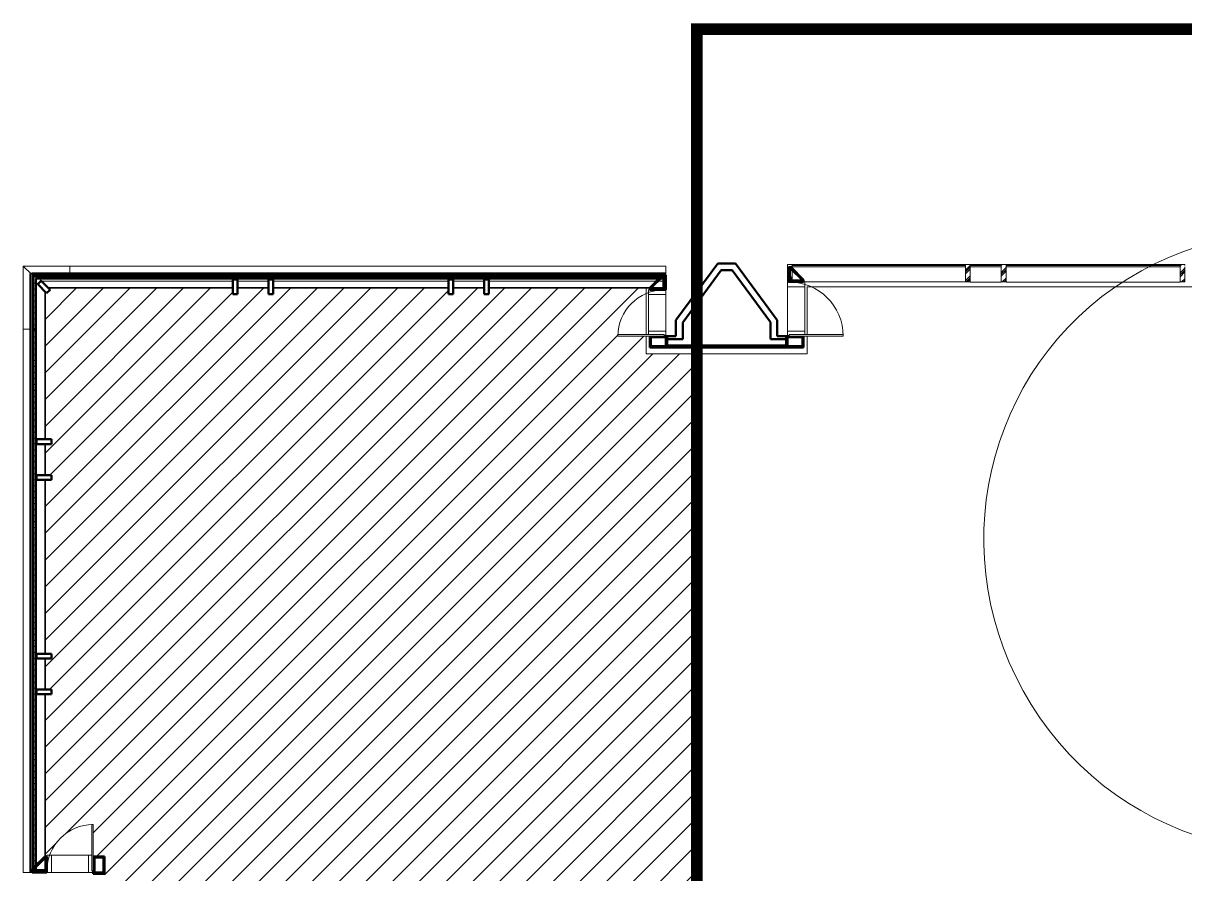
# Model space of a CAD drawing. Header units: millimetres. Extents: x 8533 to 398112, y -117646 to 105276.
# Drawn here: x 13654 to 33150, y 41083 to 55366 of the extents above; entities that cross this region are included whole.
import ezdxf

# ---------------------------------------------------------------- set-up
doc = ezdxf.new("R2010")
doc.units = ezdxf.units.MM
doc.linetypes.add('DASH', pattern=[0.35, 0.25, -0.1])
for name, color, linetype, lineweight in [('A-DOOR', 31, 'Continuous', 13), ('A-FLOR', 192, 'Continuous', 13), ('A-GLAZ', 151, 'Continuous', 13), ('A-GLAZ-CURT', 52, 'Continuous', 13), ('A-GLAZ-CWMG', 51, 'Continuous', 13), ('A-text', 7, 'Continuous', 13), ('A-WALL', 113, 'Continuous', 13), ('A-WALL-PATT', 111, 'Continuous', 13)]:
    doc.layers.add(name, color=color, linetype=linetype, lineweight=lineweight)
pattern_1 = [(0, (0, 0), (0, 100), [])]

# ---------------------------------------------------------------- blocks, each defined once
blk = doc.blocks.new('大门构件2 - 大门构件-1944663-10F_ARC_46_000_')
at = {"layer": 'A-WALL', "lineweight": 50}
for p, q in [((25310, -13020), (24610, -13971)), ((25610, -13020), (25310, -13020)), ((26310, -13971), (25610, -13020)), ((24725, -14011), (25368, -13135)), ((25368, -13135), (25552, -13135)), ((25552, -13135), (26195, -14008)), ((24610, -13971), (24610, -14241)), ((24725, -14291), (24725, -14011)), ((26195, -14008), (26195, -14290)), ((26310, -14240), (26310, -13971)), ((24610, -14241), (24460, -14241)), ((24460, -14241), (24460, -14291)), ((24460, -14291), (24725, -14291)), ((26460, -14400), (24460, -14400)), ((24460, -14400), (24460, -14430)), ((26195, -14290), (26460, -14290)), ((26460, -14240), (26310, -14240)), ((26460, -14290), (26460, -14240)), ((26460, -14430), (26460, -14400)), ((24460, -14430), (26460, -14430))]:
    blk.add_line(p, q, dxfattribs=at)
blk = doc.blocks.new('G2 - G26-1945658-10F_ARC_46_000_')
at = {"layer": 'A-WALL-PATT'}
h = blk.add_hatch(dxfattribs=at)
h.set_pattern_fill('FP_1', color=256, style=0, pattern_type=2)
h.set_pattern_definition(pattern_1)
h.paths.add_polyline_path([(13822, -14124), (13865, -14124), (13865, -13276), (14434, -13276), (14434, -13233), (13822, -13233), (13822, -13427)], flags=0)
h = blk.add_hatch(dxfattribs=at)
h.set_pattern_fill('FP_1', color=256, style=0, pattern_type=2)
h.set_pattern_definition(pattern_1)
h.paths.add_polyline_path([(13865, -23250), (13865, -14124), (13822, -14124), (13822, -23250), (13855, -23250)], flags=0)
at = {"layer": 'A-WALL'}
for p, q in [((14434, -13064), (13654, -13064)), ((13654, -13064), (13785, -13195)), ((13654, -14124), (13654, -13064)), ((13766, -13195), (13778, -13195)), ((13766, -13195), (13766, -23250)), ((13778, -13195), (13798, -13195)), ((13778, -23250), (13778, -13195)), ((13798, -13189), (13798, -13176)), ((24440, -13176), (13798, -13176)), ((13798, -13209), (13798, -13189)), ((13798, -13189), (24440, -13189)), ((13798, -13195), (13798, -23250)), ((13798, -13209), (13822, -13233)), ((24440, -13209), (13798, -13209)), ((14434, -13064), (14434, -13176)), ((14434, -13176), (14434, -13064)), ((14434, -13064), (24440, -13064)), ((14434, -13209), (14434, -13233)), ((14434, -13233), (14434, -13209)), ((24440, -13064), (24440, -13176)), ((24440, -13176), (24440, -13189)), ((24440, -13189), (24440, -13209)), ((24440, -13209), (24440, -13218)), ((13898, -13368), (13880, -13350)), ((13938, -13295), (13955, -13312)), ((13964, -13321), (17172, -13321)), ((17172, -13427), (14068, -13427)), ((14078, -13438), (17172, -13438)), ((17172, -13288), (17172, -13276)), ((17252, -13276), (17252, -13288)), ((17252, -13321), (17771, -13321)), ((17771, -13427), (17252, -13427)), ((17252, -13438), (17771, -13438)), ((17771, -13288), (17771, -13276)), ((17851, -13276), (17851, -13288)), ((17851, -13321), (20792, -13321)), ((20792, -13427), (17851, -13427)), ((17851, -13438), (20792, -13438)), ((20792, -13288), (20792, -13276)), ((20872, -13276), (20872, -13288)), ((20872, -13321), (21391, -13321)), ((21391, -13427), (20872, -13427)), ((20872, -13438), (21391, -13438)), ((21391, -13288), (21391, -13276)), ((21471, -13276), (21471, -13288)), ((21471, -13321), (24276, -13321)), ((24170, -13427), (21471, -13427)), ((21471, -13438), (24169, -13438)), ((24187, -13438), (24400, -13438)), ((24400, -13427), (24198, -13427)), ((24305, -13321), (24400, -13321)), ((14017, -13490), (14017, -15974)), ((14028, -15974), (14028, -13501)), ((13766, -14124), (13654, -14124)), ((13654, -23250), (13654, -14124)), ((13654, -14124), (13766, -14124)), ((13822, -14124), (13798, -14124)), ((13798, -14124), (13822, -14124)), ((13865, -15974), (13878, -15974)), ((13878, -16054), (13865, -16054)), ((14017, -16054), (14017, -16574)), ((14028, -16574), (14028, -16054)), ((13865, -16574), (13878, -16574)), ((13878, -16654), (13865, -16654)), ((14017, -16654), (14017, -19574)), ((14028, -19574), (14028, -16654)), ((13865, -19574), (13878, -19574)), ((13878, -19654), (13865, -19654)), ((14017, -19654), (14017, -20174)), ((14028, -20174), (14028, -19654)), ((13865, -20174), (13878, -20174)), ((13878, -20254), (13865, -20254)), ((14017, -20254), (14017, -22979)), ((14028, -22979), (14028, -20254)), ((14028, -23210), (14028, -22996)), ((14017, -23007), (14017, -23210)), ((13766, -23250), (13654, -23250)), ((13778, -23250), (13766, -23250)), ((13798, -23250), (13778, -23250)), ((13806, -23250), (13798, -23250))]:
    blk.add_line(p, q, dxfattribs=at)
at = {"layer": 'A-WALL', "lineweight": 50}
for p, q in [((14434, -13233), (13822, -13233)), ((13822, -13233), (13822, -14124)), ((14434, -13276), (14434, -13233)), ((14434, -13233), (14434, -13276)), ((24440, -13233), (14434, -13233)), ((24379, -13218), (24169, -13428)), ((24183, -13443), (24387, -13238)), ((24440, -13218), (24379, -13218)), ((24387, -13238), (24400, -13238)), ((24400, -13238), (24400, -13443)), ((24440, -13463), (24440, -13218)), ((24440, -13276), (24440, -13233)), ((26541, -13084), (26500, -13084)), ((26500, -13084), (26500, -13329)), ((26520, -13309), (26520, -13104)), ((26520, -13104), (26532, -13104)), ((26532, -13104), (26737, -13309)), ((26751, -13294), (26541, -13084)), ((13865, -14124), (13865, -13276)), ((13865, -13276), (14434, -13276)), ((13955, -13312), (13898, -13368)), ((13898, -13368), (14047, -13521)), ((14104, -13465), (13955, -13312)), ((14434, -13276), (24440, -13276)), ((17252, -13288), (17172, -13288)), ((17172, -13288), (17172, -13537)), ((17252, -13537), (17252, -13288)), ((17851, -13288), (17771, -13288)), ((17771, -13288), (17771, -13537)), ((17851, -13537), (17851, -13288)), ((20872, -13288), (20792, -13288)), ((20792, -13288), (20792, -13537)), ((20872, -13537), (20872, -13288)), ((21471, -13288), (21391, -13288)), ((21391, -13288), (21391, -13537)), ((21471, -13537), (21471, -13288)), ((24169, -13428), (24169, -13463)), ((24400, -13443), (24183, -13443)), ((26500, -13329), (26751, -13329)), ((26737, -13309), (26520, -13309)), ((26751, -13329), (26751, -13294)), ((14047, -13521), (14104, -13465)), ((17172, -13537), (17252, -13537)), ((17771, -13537), (17851, -13537)), ((20792, -13537), (20872, -13537)), ((21391, -13537), (21471, -13537)), ((24169, -13463), (24440, -13463)), ((13822, -14124), (13865, -14124)), ((13865, -14124), (13822, -14124)), ((13822, -14124), (13822, -23250)), ((13865, -23250), (13865, -14124)), ((24169, -14240), (24169, -14430)), ((24189, -14410), (24189, -14260)), ((24189, -14260), (24440, -14260)), ((24440, -14410), (24189, -14410)), ((24460, -14240), (24412, -14240)), ((24440, -14260), (24440, -14410)), ((24460, -14430), (24460, -14240)), ((26508, -14240), (26460, -14240)), ((26460, -14240), (26460, -14430)), ((26480, -14410), (26480, -14260)), ((26480, -14260), (26731, -14260)), ((26731, -14410), (26480, -14410)), ((26731, -14260), (26731, -14410)), ((26751, -14430), (26751, -14240)), ((24169, -14430), (24460, -14430)), ((26460, -14430), (26751, -14430)), ((14126, -15974), (13878, -15974)), ((13878, -15974), (13878, -16054)), ((14126, -16054), (14126, -15974)), ((13878, -16054), (14126, -16054)), ((14126, -16574), (13878, -16574)), ((13878, -16574), (13878, -16654)), ((13878, -16654), (14126, -16654)), ((14126, -16654), (14126, -16574)), ((14126, -19574), (13878, -19574)), ((13878, -19574), (13878, -19654)), ((13878, -19654), (14126, -19654)), ((14126, -19654), (14126, -19574)), ((14126, -20174), (13878, -20174)), ((13878, -20174), (13878, -20254)), ((13878, -20254), (14126, -20254)), ((14126, -20254), (14126, -20174)), ((14016, -22979), (13806, -23189)), ((13826, -23197), (14031, -22993)), ((14051, -22979), (14016, -22979)), ((14031, -22993), (14031, -23210)), ((14051, -23250), (14051, -22979)), ((15020, -22979), (14830, -22979)), ((14850, -23250), (14850, -22999)), ((14850, -22999), (15000, -22999)), ((15000, -22999), (15000, -23250)), ((15020, -23270), (15020, -22979)), ((13806, -23189), (13806, -23250)), ((13826, -23210), (13826, -23197)), ((13806, -23250), (14051, -23250)), ((13822, -23250), (13865, -23250)), ((14031, -23210), (13826, -23210)), ((14830, -23222), (14830, -23270)), ((14830, -23270), (15020, -23270)), ((15000, -23250), (14850, -23250))]:
    blk.add_line(p, q, dxfattribs=at)
blk = doc.blocks.new('系统嵌板 - 玻璃-1965267-10F_ARC_46_000_')
at = {"layer": 'A-GLAZ-CURT', "lineweight": 18}
for p, q in [((1455, 12), (-1455, 12)), ((-1455, 12), (-1455, -12)), ((1455, -12), (1455, 12)), ((-1455, -12), (1455, -12))]:
    blk.add_line(p, q, dxfattribs=at)
blk = doc.blocks.new('窗嵌板_上悬无框铝窗 - 窗嵌板_上悬无框铝窗-1965196-10F_ARC_46_000_')
at = {"layer": 'A-GLAZ'}
for p, q in [((260, 12.5), (-260, 12.5)), ((-260, 12.5), (-260, -12.5)), ((260, -12.5), (260, 12.5)), ((-260, -12.5), (260, -12.5))]:
    blk.add_line(p, q, dxfattribs=at)
blk = doc.blocks.new('系统嵌板 - 玻璃-V13-10F_ARC_46_000_')
at = {"layer": 'A-GLAZ-CURT', "lineweight": 18}
for p, q in [((1460, 12.5), (-1460, 12.5)), ((-1460, 12.5), (-1460, -12.5)), ((1460, -12.5), (1460, 12.5)), ((-1460, -12.5), (1460, -12.5))]:
    blk.add_line(p, q, dxfattribs=at)
blk = doc.blocks.new('矩形竖梃 - 80 x 292-V17-10F_ARC_46_000_')
at = {"layer": 'A-GLAZ-CWMG'}
h = blk.add_hatch(dxfattribs=at)
h.set_pattern_fill('FP_18', color=256, style=0, pattern_type=2)
h.set_pattern_definition([(225, (26479.86, -13068.15), (88.38835, -88.38835), []), (225, (26448.61, -13068.15), (1e-14, -176.7767), []), (225, (26511.11, -13068.15), (1e-14, -176.7767), [])])
h.paths.add_polyline_path([(0, 264), (-80, 264), (-80, 63), (-52, 36), (-61, 16), (-80, 35), (-80, -28), (0, -28), (0, 241)], flags=0)
for p, q in [((0, 264), (-80, 264)), ((-80, 264), (-80, -28)), ((0, -28), (0, 264)), ((-80, -28), (0, -28))]:
    blk.add_line(p, q, dxfattribs=at)
blk = doc.blocks.new('矩形竖梃 - 80 x 292-1965133-10F_ARC_46_000_')
at = {"layer": 'A-GLAZ-CWMG'}
for p, q in [((56498, -39081), (56498, -36161)), ((56790, -36161), (56790, -39081))]:
    blk.add_line(p, q, dxfattribs=at)
blk = doc.blocks.new('矩形竖梃 - 80 x 292-1965132-10F_ARC_46_000_')
at = {"layer": 'A-GLAZ-CWMG'}
for p, q in [((56498, -39681), (56498, -39161)), ((56790, -39161), (56790, -39681))]:
    blk.add_line(p, q, dxfattribs=at)
blk = doc.blocks.new('矩形竖梃 - 80 x 292-V19-10F_ARC_46_000_')
at = {"layer": 'A-GLAZ-CWMG'}
for p, q in [((26560, -13056), (26560, -13040)), ((26560, -13040), (29470, -13040)), ((26560, -13103), (26560, -13081)), ((26560, -13309), (26560, -13132)), ((26560, -13332), (26560, -13329)), ((29470, -13332), (26560, -13332))]:
    blk.add_line(p, q, dxfattribs=at)
blk = doc.blocks.new('矩形竖梃 - 80 x 292-V28-10F_ARC_46_000_')
at = {"layer": 'A-GLAZ-CWMG'}
h = blk.add_hatch(dxfattribs=at)
h.set_pattern_fill('FP_28', color=256, style=0, pattern_type=2)
h.set_pattern_definition([(315, (-29509.91, -13068.15), (88.38835, 88.38835), []), (315, (-29478.66, -13068.15), (176.7767, 0), []), (315, (-29541.16, -13068.15), (176.7767, 0), [])])
h.paths.add_polyline_path([(-40, 264), (40, 264), (40, -28), (-40, -28), (-40, 12.5)], flags=0)
for p, q in [((-40, 264), (40, 264)), ((-40, -28), (-40, 264)), ((40, 264), (40, 12.5)), ((40, -28), (-40, -28)), ((40, -12.5), (40, -28))]:
    blk.add_line(p, q, dxfattribs=at)
blk = doc.blocks.new('矩形竖梃 - 80 x 292-V29-10F_ARC_46_000_')
at = {"layer": 'A-GLAZ-CWMG'}
h = blk.add_hatch(dxfattribs=at)
h.set_pattern_fill('FP_29', color=256, style=0, pattern_type=2)
h.set_pattern_definition([(315, (-30109.91, -13068.15), (88.38835, 88.38835), []), (315, (-30078.66, -13068.15), (176.7767, 0), []), (315, (-30141.16, -13068.15), (176.7767, 0), [])])
h.paths.add_polyline_path([(-40, 264), (40, 264), (40, -28), (-40, -28), (-40, 12.5)], flags=0)
for p, q in [((-40, 264), (40, 264)), ((-40, 12.5), (-40, 264)), ((40, 264), (40, -28)), ((-40, -28), (-40, -12.5)), ((40, -28), (-40, -28))]:
    blk.add_line(p, q, dxfattribs=at)
blk = doc.blocks.new('矩形竖梃 - 80 x 292-V30-10F_ARC_46_000_')
at = {"layer": 'A-GLAZ-CWMG'}
h = blk.add_hatch(dxfattribs=at)
h.set_pattern_fill('FP_30', color=256, style=0, pattern_type=2)
h.set_pattern_definition([(315, (-33109.91, -13068.15), (88.38835, 88.38835), []), (315, (-33078.66, -13068.15), (176.7767, 0), []), (315, (-33141.16, -13068.15), (176.7767, 0), [])])
h.paths.add_polyline_path([(-40, 264), (40, 264), (40, -28), (-40, -28), (-40, 12.5)], flags=0)
for p, q in [((-40, 264), (40, 264)), ((-40, -28), (-40, 264)), ((40, 264), (40, 12.5)), ((40, -28), (-40, -28)), ((40, -12.5), (40, -28))]:
    blk.add_line(p, q, dxfattribs=at)
blk = doc.blocks.new('门嵌板_单开门2 - 门嵌板_单开门2-1986482-10F_ARC_46_000_')
at = {"layer": 'A-DOOR'}
for p, q in [((389, 0), (364, 0)), ((364, -777), (364, 0)), ((389, 0), (389, -777)), ((389, -777), (364, -777))]:
    blk.add_line(p, q, dxfattribs=at)
blk.add_arc((389, 0), 777, 180, 270, dxfattribs=at)
blk = doc.blocks.new('矩形竖梃 - 80 x 292-1985754-10F_ARC_46_000_')
at = {"layer": 'A-GLAZ-CWMG'}
for p, q in [((-80, -28), (-80, 264)), ((-80, 264), (-25, 264)), ((0, -28), (-80, -28))]:
    blk.add_line(p, q, dxfattribs=at)
blk = doc.blocks.new('矩形竖梃 - 80 x 292-1986480-10F_ARC_46_000_')
at = {"layer": 'A-GLAZ-CWMG'}
for p, q in [((24148, -13543), (24440, -13543)), ((24148, -14160), (24148, -13543)), ((24440, -13543), (24440, -14160)), ((24440, -14160), (24148, -14160))]:
    blk.add_line(p, q, dxfattribs=at)
blk = doc.blocks.new('矩形竖梃 - 80 x 292-V50-10F_ARC_46_000_')
at = {"layer": 'A-GLAZ-CWMG'}
for p, q in [((0, 264), (-80, 264)), ((-80, 264), (-80, -28)), ((0, 243), (0, 264)), ((-80, -28), (0, -28))]:
    blk.add_line(p, q, dxfattribs=at)
blk = doc.blocks.new('门嵌板_单开门2 - 门嵌板_单开门2-1986440-10F_ARC_46_000_')
at = {"layer": 'A-DOOR'}
for p, q in [((454, 908), (429, 908)), ((429, 908), (429, 0)), ((454, 0), (454, 908)), ((454, 0), (429, 0))]:
    blk.add_line(p, q, dxfattribs=at)
blk.add_arc((454, 0), 908, 90, 180, dxfattribs=at)
blk = doc.blocks.new('矩形竖梃 - 80 x 292-V43-10F_ARC_46_000_')
at = {"layer": 'A-GLAZ-CWMG'}
for p, q in [((-80, -264), (-80, 28)), ((-80, 28), (0, 28)), ((-25, -264), (-80, -264))]:
    blk.add_line(p, q, dxfattribs=at)
blk = doc.blocks.new('矩形竖梃 - 80 x 292-1986438-10F_ARC_46_000_')
at = {"layer": 'A-GLAZ-CWMG'}
for p, q in [((26480, -13412), (26772, -13412)), ((26480, -14160), (26480, -13412)), ((26772, -13412), (26772, -14160)), ((26772, -14160), (26480, -14160))]:
    blk.add_line(p, q, dxfattribs=at)
blk = doc.blocks.new('矩形竖梃 - 80 x 292-V51-10F_ARC_46_000_')
at = {"layer": 'A-GLAZ-CWMG'}
for p, q in [((0, 28), (-80, 28)), ((-80, 28), (-80, -264)), ((0, -264), (0, -52)), ((-80, -264), (0, -264))]:
    blk.add_line(p, q, dxfattribs=at)
blk = doc.blocks.new('门嵌板_单开门2 - 门嵌板_单开门2-1986857-10F_ARC_46_000_')
at = {"layer": 'A-DOOR'}
for p, q in [((390, 780), (365, 780)), ((365, 780), (365, 0)), ((390, 0), (390, 780)), ((390, 0), (365, 0))]:
    blk.add_line(p, q, dxfattribs=at)
blk.add_arc((390, 0), 780, 90, 180, dxfattribs=at)
blk = doc.blocks.new('矩形竖梃 - 80 x 292-1986855-10F_ARC_46_000_')
at = {"layer": 'A-GLAZ-CWMG'}
for p, q in [((14130, -23250), (14130, -22958)), ((14130, -22958), (14750, -22958)), ((14750, -22958), (14750, -23250)), ((14750, -23250), (14130, -23250))]:
    blk.add_line(p, q, dxfattribs=at)
blk = doc.blocks.new('矩形竖梃 - 80 x 292-V61-10F_ARC_46_000_')
at = {"layer": 'A-GLAZ-CWMG'}
for p, q in [((0, 28), (-80, 28)), ((-80, 28), (-80, -264)), ((-80, -264), (0, -264)), ((0, -264), (0, -243))]:
    blk.add_line(p, q, dxfattribs=at)

msp = doc.modelspace()

# ---------------------------------------------------------------- hatches: boundary and pattern name
h = msp.add_hatch()
h.set_pattern_fill('ANSI31', color=1, scale=200)
h.set_pattern_definition([(45, (0, 0), (-224.5064, 224.5064), [])])
h.paths.add_polyline_path([(24960, 30783), (24960, 30783), (24960, 31783), (24960, 35733), (24960, 35733), (24960, 35788, -0.173003), (24353, 36075, -0.188534), (24061, 36743), (24060, 36743), (24060, 36783), (24960, 36783), (24960, 37183), (24260, 37183), (24260, 37223), (24261, 37223, -0.363739), (24960, 37976), (24960, 37983), (24960, 49813), (24110, 49813), (24110, 50113), (23634, 50113), (23634, 50138), (23635, 50138, -0.292898), (24110, 50829), (24110, 50915), (21471, 50915), (21471, 50816), (21391, 50816), (21391, 50915), (20872, 50915), (20872, 50816), (20792, 50816), (20792, 50915), (17851, 50915), (17851, 50816), (17771, 50816), (17771, 50915), (17252, 50915), (17252, 50816), (17172, 50816), (17172, 50915), (14131, 50915), (14028, 50814), (14028, 48379), (14126, 48379), (14126, 48299), (14028, 48299), (14028, 47779), (14126, 47779), (14126, 47699), (14028, 47699), (14028, 44779), (14126, 44779), (14126, 44699), (14028, 44699), (14028, 44179), (14126, 44179), (14126, 44099), (14028, 44099), (14028, 41395), (14096, 41395, -0.307545), (14805, 41910), (14805, 41911), (14830, 41911), (14830, 41374), (15020, 41374), (15020, 41083), (15020, 39083), (15020, 38791), (14830, 38791), (14805, 38785), (14805, 38126), (14830, 38126, -0.294159), (14003, 38659), (14003, 22008, -0.28634), (14805, 22539), (14805, 22540), (14830, 22540), (14830, 21874), (15020, 21874), (15020, 21583), (15020, 19583), (15020, 19292), (15020, 19291), (14830, 19291), (14805, 19285), (14805, 18757), (14830, 18757, -0.316021), (14099, 19271), (14020, 19271), (14020, 16579), (14123, 16579), (14123, 16499), (14020, 16499), (14020, 15979), (14123, 15979), (14123, 15899), (14020, 15899), (14020, 12979), (14123, 12979), (14123, 12899), (14020, 12899), (14020, 12379), (14123, 12379), (14123, 12299), (14020, 12299), (14020, 9777), (14072, 9725), (17172, 9725), (17172, 9810), (17252, 9810), (17252, 9725), (17771, 9725), (17771, 9810), (17851, 9810), (17851, 9725), (20792, 9725), (20792, 9810), (20872, 9810), (20872, 9725), (21391, 9725), (21391, 9810), (21471, 9810), (21471, 9725), (24169, 9725), (24169, 9775), (24158, 9818, -0.310871), (23635, 10528), (23634, 10528), (23634, 10553), (24169, 10553), (24169, 10743), (24169, 10743), (24460, 10743), (24960, 10743)])
h.paths.add_polyline_path([(55400, 41083), (55400, 41374), (55400, 41433), (55590, 41433), (55590, 41911), (55615, 41911), (55615, 41910, -0.293293), (56309, 41433), (56392, 41433), (56392, 44099), (56294, 44099), (56294, 44179), (56392, 44179), (56392, 44699), (56294, 44699), (56294, 44779), (56392, 44779), (56392, 47699), (56294, 47699), (56294, 47779), (56392, 47779), (56392, 48299), (56294, 48299), (56294, 48379), (56392, 48379), (56392, 50814), (56288, 50915), (53248, 50915), (53248, 50816), (53168, 50816), (53168, 50915), (52648, 50915), (52648, 50816), (52568, 50816), (52568, 50915), (49628, 50915), (49628, 50816), (49548, 50816), (49548, 50915), (49028, 50915), (49028, 50816), (48948, 50816), (48948, 50915), (46272, 50915), (46272, 50851, -0.322709), (46917, 50006), (46917, 50006), (46917, 49981), (46251, 49981), (46251, 49923), (46251, 49813), (45460, 49813), (45460, 37976, -0.166532), (45926, 37748, -0.185944), (46159, 37223), (46160, 37223), (46160, 37183), (45460, 37183), (45460, 36033), (46160, 36033), (46160, 35993), (46159, 35993, -0.363739), (45460, 35239), (45460, 27383), (46110, 27383), (46110, 27363), (46110, 27363, -0.367976), (45460, 26639), (45460, 26626, -0.232421), (46009, 26258, -0.124875), (46110, 25903), (46110, 25903), (46110, 25883), (45460, 25883), (45460, 10743), (45960, 10743), (46251, 10743), (46251, 10553), (46257, 10528), (46917, 10528), (46917, 10553, -0.293795), (46385, 9725), (48963, 9725), (48963, 9810), (49043, 9810), (49043, 9725), (49563, 9725), (49563, 9810), (49643, 9810), (49643, 9725), (52568, 9725), (52568, 9810), (52648, 9810), (52648, 9725), (53168, 9725), (53168, 9810), (53248, 9810), (53248, 9725), (56392, 9725), (56392, 12299), (56294, 12299), (56294, 12379), (56392, 12379), (56392, 12899), (56294, 12899), (56294, 12979), (56392, 12979), (56392, 15899), (56294, 15899), (56294, 15979), (56392, 15979), (56392, 16499), (56294, 16499), (56294, 16579), (56392, 16579), (56392, 19271), (56321, 19271, -0.3072), (55615, 18757), (55615, 18757), (55590, 18757), (55590, 19291), (55400, 19291), (55400, 19582), (55400, 21583), (55400, 21874), (55590, 21874), (55615, 21880), (55615, 22540), (55590, 22540, -0.293795), (56417, 22008), (56417, 38659, -0.286698), (55615, 38126), (55615, 38126), (55590, 38126), (55590, 38791), (55400, 38791), (55400, 39082)])

# ---------------------------------------------------------------- linework, layer by layer
at = {"color": 1, "linetype": 'DASH', "lineweight": 50, "ltscale": 5000, "const_width": 200}
msp.add_lwpolyline([(24960, 1266), (45460, 1266), (45460, 55266), (24960, 55266)], close=True, dxfattribs=at)
at = {"layer": 'A-FLOR'}
for p, q in [((24110, 50915), (24110, 50138)), ((26810, 50138), (26810, 50940)), ((26810, 50940), (43648, 50940)), ((24110, 50113), (24110, 49813)), ((26810, 49813), (26810, 50113)), ((24110, 49813), (26810, 49813)), ((14031, 41352), (14028, 41352)), ((15000, 41352), (14850, 41352)), ((15020, 41083), (15020, 41352))]:
    msp.add_line(p, q, dxfattribs=at)
at = {"layer": 'A-text', "color": 1}
msp.add_ellipse((34946, 46645), major_axis=(2753, -4430), ratio=0.987594, dxfattribs=at)

# ---------------------------------------------------------------- block references
at = {"layer": 'A-DOOR'}
for name, p, rotation in [('门嵌板_单开门2 - 门嵌板_单开门2-1986482-10F_ARC_46_000_', (24412, 50501), 269.9999999812936), ('门嵌板_单开门2 - 门嵌板_单开门2-1986440-10F_ARC_46_000_', (26508, 50567), 270)]:
    msp.add_blockref(name, p, dxfattribs=dict(at, rotation=rotation))
msp.add_blockref('门嵌板_单开门2 - 门嵌板_单开门2-1986857-10F_ARC_46_000_', (14440, 41131), dxfattribs=at)
at = {"layer": 'A-GLAZ', "rotation": 180}
msp.add_blockref('窗嵌板_上悬无框铝窗 - 窗嵌板_上悬无框铝窗-1965196-10F_ARC_46_000_', (29810, 51285), dxfattribs=at)
at = {"layer": 'A-GLAZ-CURT'}
for name, p in [('系统嵌板 - 玻璃-1965267-10F_ARC_46_000_', (28015, 51285)), ('系统嵌板 - 玻璃-V13-10F_ARC_46_000_', (31610, 51285))]:
    msp.add_blockref(name, p, dxfattribs=at)
at = {"layer": 'A-GLAZ-CWMG'}
for name, p, rotation in [('矩形竖梃 - 80 x 292-V17-10F_ARC_46_000_', (26480, 51285), 180), ('矩形竖梃 - 80 x 292-1965132-10F_ARC_46_000_', (-9611, -5478), 89.99999999999939), ('矩形竖梃 - 80 x 292-1965133-10F_ARC_46_000_', (-6011, -5478), 90.00000000000006), ('矩形竖梃 - 80 x 292-V50-10F_ARC_46_000_', (24412, 50890), 89.9999999812936), ('矩形竖梃 - 80 x 292-V51-10F_ARC_46_000_', (26508, 51021), 90), ('矩形竖梃 - 80 x 292-V61-10F_ARC_46_000_', (14050, 41131), 180)]:
    msp.add_blockref(name, p, dxfattribs=dict(at, rotation=rotation))
for name in ['矩形竖梃 - 80 x 292-V19-10F_ARC_46_000_', '矩形竖梃 - 80 x 292-1986438-10F_ARC_46_000_', '矩形竖梃 - 80 x 292-1986480-10F_ARC_46_000_', '矩形竖梃 - 80 x 292-1986855-10F_ARC_46_000_']:
    msp.add_blockref(name, (0, 64353), dxfattribs=at)
at = {"layer": 'A-GLAZ-CWMG', "extrusion": (0, 0, -1)}
for name, p, rotation in [('矩形竖梃 - 80 x 292-V28-10F_ARC_46_000_', (-29510, 51285), 180), ('矩形竖梃 - 80 x 292-V29-10F_ARC_46_000_', (-30110, 51285), 180), ('矩形竖梃 - 80 x 292-V30-10F_ARC_46_000_', (-33110, 51285), 180), ('矩形竖梃 - 80 x 292-1985754-10F_ARC_46_000_', (-24412, 50113), 270.0000000187064), ('矩形竖梃 - 80 x 292-V43-10F_ARC_46_000_', (-26508, 50113), 270), ('矩形竖梃 - 80 x 292-V43-10F_ARC_46_000_', (-14830, 41131), 180)]:
    msp.add_blockref(name, p, dxfattribs=dict(at, rotation=rotation))
at = {"layer": 'A-WALL'}
for name in ['大门构件2 - 大门构件-1944663-10F_ARC_46_000_', 'G2 - G26-1945658-10F_ARC_46_000_']:
    msp.add_blockref(name, (0, 64353), dxfattribs=at)

doc.saveas('drawing.dxf')
